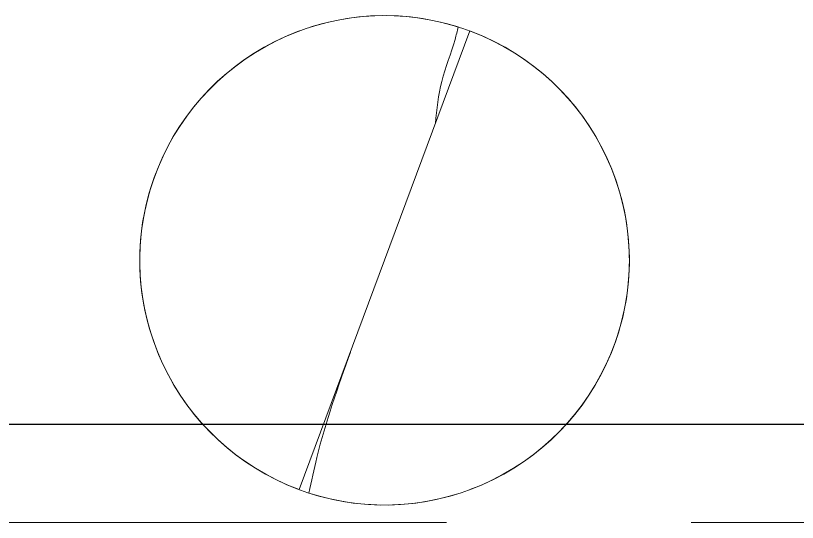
# Model space of a CAD drawing. Header units: centimetres. Extents: x -20963 to 233486, y -95276 to 159172.
# Drawn here: x 105884.2 to 105964, y 31808.4 to 31860.1 of the extents above; entities that cross this region are included whole.
import ezdxf

# ---------------------------------------------------------------- set-up
doc = ezdxf.new("R2010")
doc.units = ezdxf.units.CM
doc.header["$LTSCALE"] = 10
doc.header["$MEASUREMENT"] = 0
for name, pattern in [('006 plans$0$Dash2', [3, 1.5, -1.5]), ('006 plans$0$HIDDEN', [0.375, 0.25, -0.125]), ('DASHDOT2', [0.5, 0.25, -0.125, 0, -0.125])]:
    doc.linetypes.add(name, pattern=pattern)
for name, color, linetype in [('006 plans$0$$0$A-ELV-20', 11, 'Continuous'), ('A-MA-DEMISE LINE', 10, 'DASHDOT2'), ('LP-DIMENSION_INT_100', 51, 'Continuous')]:
    doc.layers.add(name, color=color, linetype=linetype)
doc.layers.add('006 plans$0$A-FLOR-OVHD', color=1, linetype='006 plans$0$Dash2', lineweight=13)
doc.layers.add('ARK_METAL', color=252, linetype='Continuous', lineweight=15)

# ---------------------------------------------------------------- blocks, each defined once
blk = doc.blocks.new('gfgf')
at = {"layer": '006 plans$0$$0$A-ELV-20'}
blk.add_line((404997.39, 245501.07), (390947, 245501.07), dxfattribs=at)
at = {"layer": '006 plans$0$A-FLOR-OVHD', "linetype": '006 plans$0$HIDDEN', "ltscale": 200}
blk.add_line((405097.39, 245401.07), (390896.66, 245401.07), dxfattribs=at)
blk = doc.blocks.new('PLAN')
at = {"layer": 'A-MA-DEMISE LINE', "color": 4, "xscale": 0.1, "yscale": 0.1, "zscale": 0.1}
blk.add_blockref('gfgf', (62317.381, 7268.244, 0), dxfattribs=at)

msp = doc.modelspace()

# ---------------------------------------------------------------- linework, layer by layer
at = {"layer": 'ARK_METAL'}
msp.add_line((105930.582, 31858.56, 0), (105913.155, 31811.696, 0), dxfattribs=at)
for start, end in [(72.50976, 249.6018), (290.3982, 107.49024), (110.3982, 287.98938), (252.01062, 69.6018)]:
    msp.add_arc((105921.868, 31835.128, 0), 25, start, end, dxfattribs=at)
msp.add_open_spline([(105927.068, 31849.11, 0), (105927.206, 31850.562, 0), (105927.487, 31853.516, 0), (105928.849, 31856.66, 0), (105929.29, 31858.545, 0), (105929.382, 31858.972, 0)], degree=3, knots=[0, 0, 0, 0, 4.350659, 8.849507, 10.159994, 10.159994, 10.159994, 10.159994], dxfattribs=at)
msp.add_spline([(105914.147, 31811.35, 0), (105914.954, 31814.967, 0), (105918.383, 31825.756, 0)], degree=3, dxfattribs=at)

# ---------------------------------------------------------------- block references
at = {"layer": 'LP-DIMENSION_INT_100', "color": 2}
msp.add_blockref('PLAN', (4076.067, 0), dxfattribs=at)

doc.saveas('drawing.dxf')
